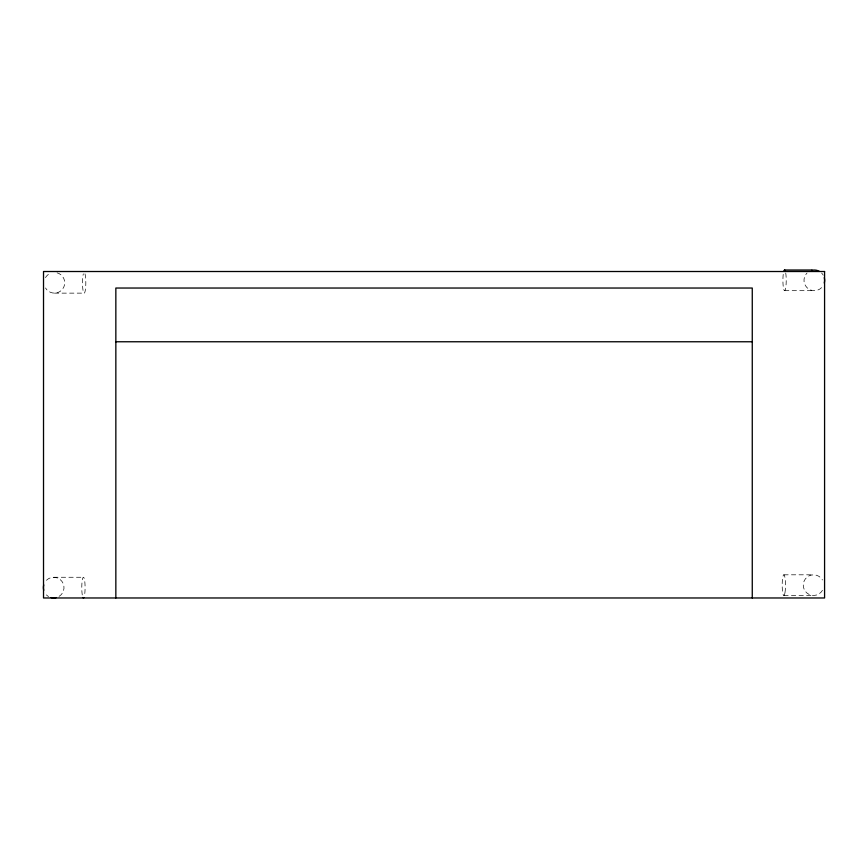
<?xml version="1.0" encoding="UTF-8"?>
<svg xmlns="http://www.w3.org/2000/svg" width="868" height="868" viewBox="0 0 868 868"><rect width="100%" height="100%" fill="white"/><g stroke="black" fill="none" stroke-linecap="round" stroke-linejoin="round"><path stroke-width="0.65" stroke-dasharray="4.34 3.25" d="M784.563 290.682L814.303 290.682M54.424 293.134L84.163 293.134M783.837 574.811L813.576 574.811M53.697 577.263L83.437 577.263M783.837 595.47L813.576 595.47M822.495 590.305A10.318 10.307 -90 0 1 806.958 593.05A10.318 10.307 -90 0 1 806.958 577.231A10.318 10.307 -90 0 1 822.495 579.976M785.735 273.04A10.318 1.649 -90 0 1 785.735 287.644A10.318 1.649 -90 0 1 783.392 287.644A10.318 1.649 -90 0 1 783.403 273.04M821.584 273.04A10.318 10.307 -90 0 1 823.222 275.178M821.584 287.655A10.318 10.307 -90 0 1 807.012 287.644A10.318 10.307 -90 0 1 807.023 273.04M84.988 273.854A10.318 1.649 -90 0 1 85.433 289.435A10.318 1.649 -90 0 1 82.894 289.435A10.318 1.649 -90 0 1 83.339 273.854M57.082 272.834A10.318 10.307 -90 0 1 62.605 289.077A10.318 10.307 -90 0 1 45.505 287.97M45.505 277.63A10.318 10.307 -90 0 1 49.281 273.854M82.265 594.895A10.318 1.649 -90 0 1 82.265 580.291A10.318 1.649 -90 0 1 84.608 580.291A10.318 1.649 -90 0 1 84.597 594.895M46.416 580.291A10.318 10.307 -90 0 1 61.878 581.31A10.318 10.307 -90 0 1 58.84 596.533M48.554 596.533A10.318 10.307 -90 0 1 46.416 594.895M785.008 592.432A10.318 1.649 -90 0 0 784.26 575.169A10.318 1.649 -90 0 0 782.242 587.82A10.318 1.649 -90 0 0 785.008 592.432"/><path stroke-width="1.3" d="M784.563 270.024L812.003 270.024M115.845 341.764L752.263 341.764M752.263 597.976L752.263 288.035L115.845 288.035L115.845 597.976M783.739 271.402A10.318 1.649 -90 0 1 785.388 271.402M811.645 270.382A10.318 10.307 -90 0 1 819.446 271.402M824.253 277.673A10.318 10.307 -90 0 1 824.253 283.022M83.86 597.564A10.318 1.649 -90 0 1 83.013 597.564M56.355 597.564A10.318 10.307 -90 0 1 51.028 597.564M43.747 590.273A10.318 10.307 -90 0 1 43.747 584.913M824.578 271.51L43.519 271.51L43.519 597.976L824.578 597.976L824.578 271.51"/></g></svg>
